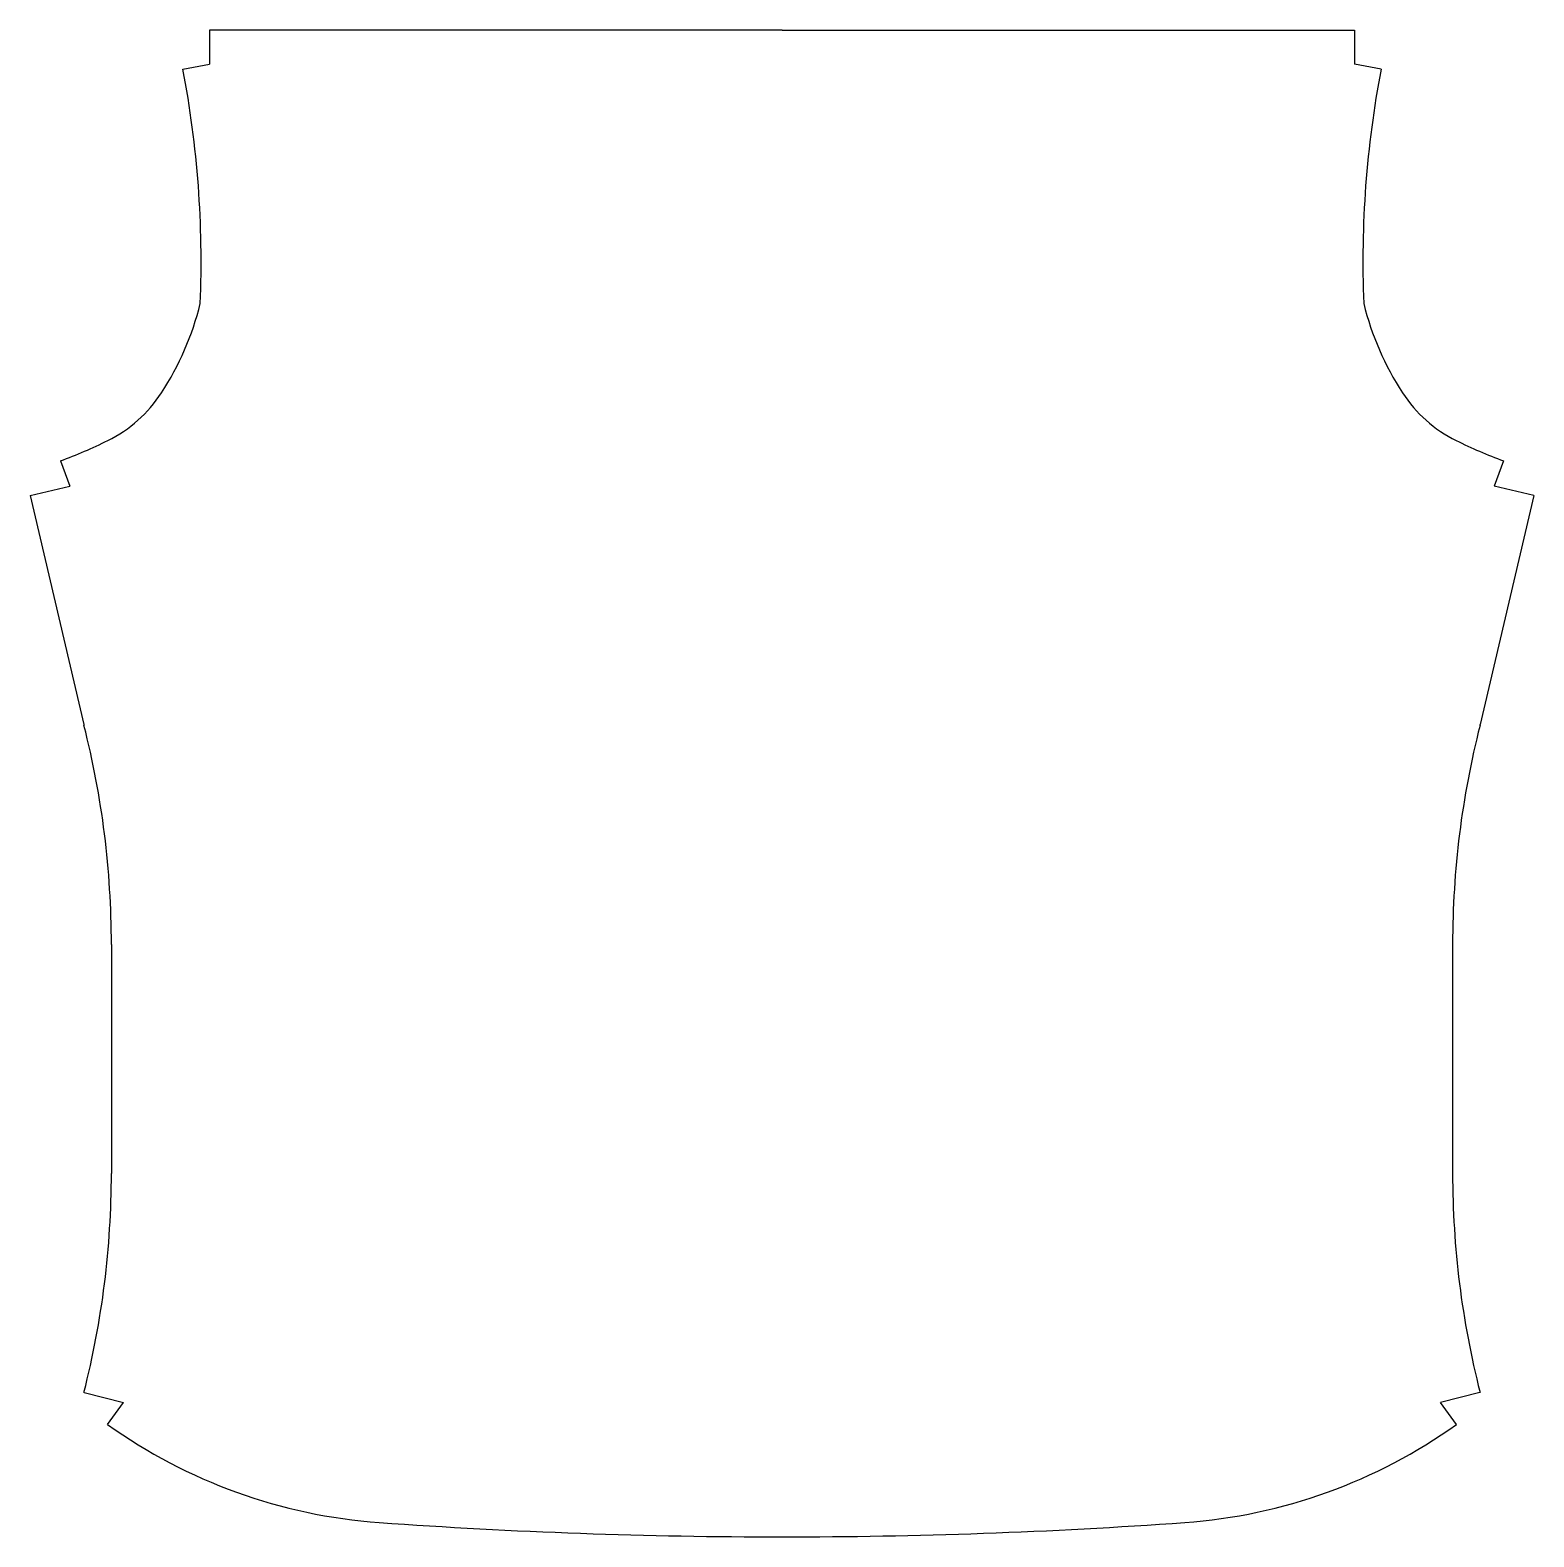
# Model space of a CAD drawing. Extents: x 1045 to 1749, y 123 to 829.
import ezdxf

# ---------------------------------------------------------------- set-up
doc = ezdxf.new("R2010")
doc.units = 0
doc.header["$MEASUREMENT"] = 0
doc.layers.add('2_L_SEAM_ALLOWANCE_3', color=5, linetype='Continuous')

msp = doc.modelspace()

# ---------------------------------------------------------------- linework, layer by layer
at = {"layer": '2_L_SEAM_ALLOWANCE_3', "color": 5, "linetype": 'Continuous', "lineweight": 25}
for p, q in [((1129.12, 828.67), (1129.12, 812.8)), ((1397, 828.67), (1129.12, 828.67)), ((1397, 828.67), (1664.88, 828.67)), ((1664.88, 828.67), (1664.88, 812.8)), ((1116.65, 810.41), (1129.12, 812.8)), ((1677.35, 810.41), (1664.88, 812.8)), ((1059.34, 627.09), (1063.71, 615.17)), ((1734.66, 627.09), (1730.29, 615.17)), ((1045.16, 610.83), (1063.71, 615.17)), ((1748.84, 610.83), (1730.29, 615.17)), ((1045.16, 610.83), (1070.29, 503.64)), ((1748.84, 610.83), (1723.71, 503.64)), ((1083.18, 400.8), (1083.18, 293.61)), ((1710.82, 400.8), (1710.82, 293.61)), ((1070.37, 191.11), (1088.83, 186.42)), ((1723.63, 191.11), (1705.17, 186.42)), ((1081.44, 176.1), (1088.83, 186.42)), ((1712.56, 176.1), (1705.17, 186.42))]:
    msp.add_line(p, q, dxfattribs=at)
for centre, radius, start, end in [((647.16, 720.51), 478.02, -2.37454, 10.84065), ((2146.84, 720.51), 478.02, 169.15935, -177.62546), ((991.31, 733.77), 137.49, -32.97751, -13.91679), ((1802.69, 733.77), 137.49, -166.08321, -147.02249), ((1053.55, 693.38), 63.3, -63.75541, -32.97751), ((1740.45, 693.38), 63.3, -147.02249, -116.24459), ((981.01, 840.51), 227.34, -69.84741, -63.75541), ((1812.99, 840.51), 227.34, -116.24459, -110.15259), ((1088.83, 507.98), 19.05, -166.80939, -165.74997), ((666.78, 400.8), 416.4, 0, 14.25003), ((2127.22, 400.8), 416.4, 165.74997, 180), ((1705.17, 507.98), 19.05, -14.25003, -13.19061), ((666.78, 293.61), 416.4, -14.25003, 0), ((2127.22, 293.61), 416.4, 180, -165.74997), ((1226.25, 378.23), 248.65, -125.61961, -94.09082), ((1567.75, 378.23), 248.65, -85.90918, -54.38039), ((1397, 2765.63), 2642.16, -94.09082, -90), ((1397, 2765.63), 2642.16, -90, -85.90918)]:
    msp.add_arc(centre, radius, start, end, dxfattribs=at)

doc.saveas('drawing.dxf')
